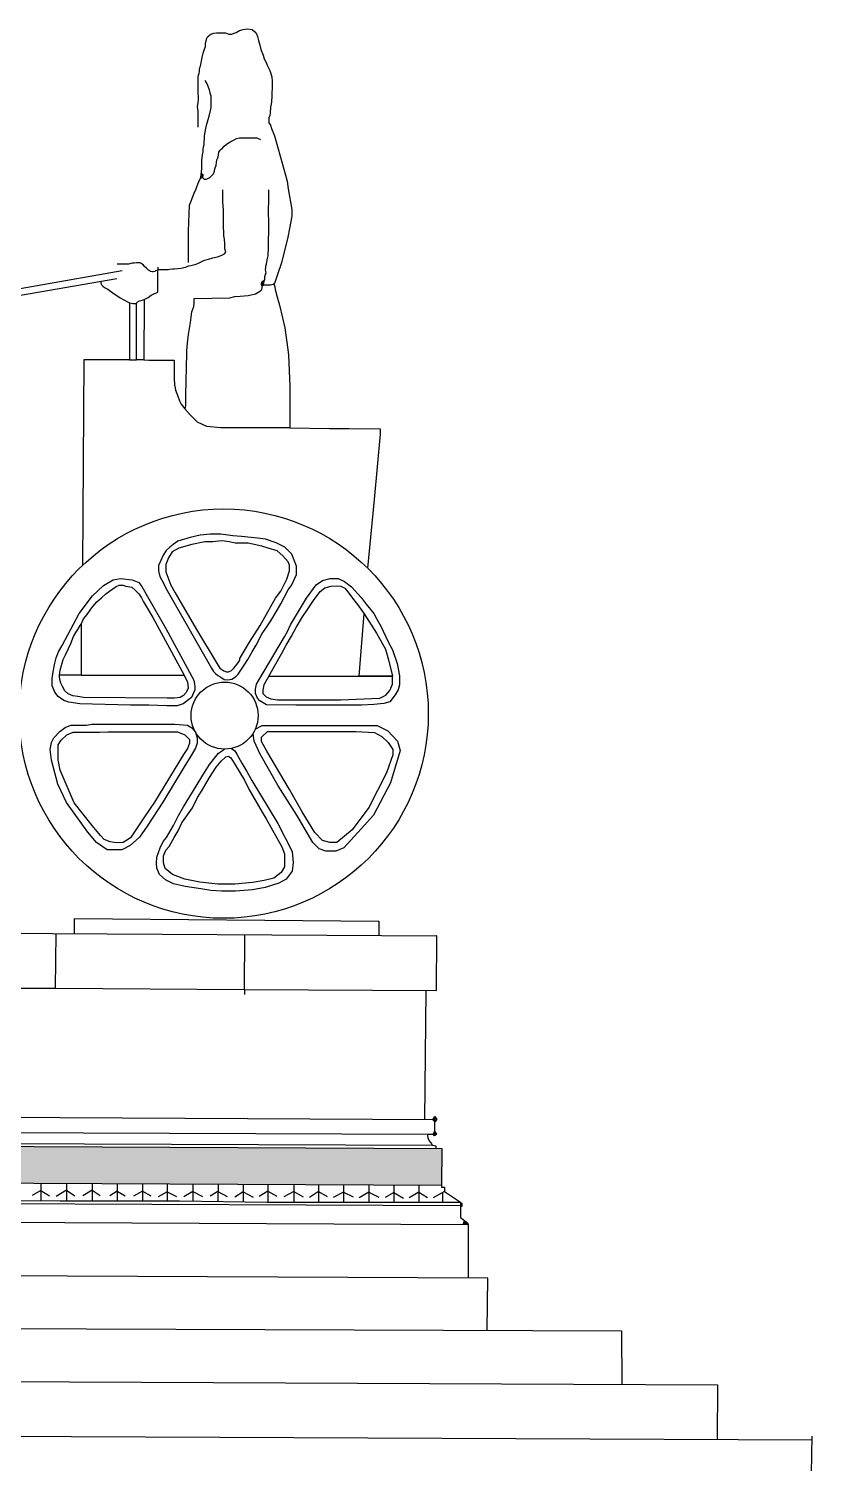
# Model space of a CAD drawing. Header units: millimetres. Extents: x 245 to 515, y 87 to 339.
# Drawn here: x 368.9 to 385.97, y 274.59 to 305.85 of the extents above; entities that cross this region are included whole.
import ezdxf

# ---------------------------------------------------------------- set-up
doc = ezdxf.new("R2010")
doc.units = ezdxf.units.MM
doc.layers.add('çizgi', color=10, linetype='Continuous')

msp = doc.modelspace()

# ---------------------------------------------------------------- hatches: boundary and pattern name
at = {"layer": 'çizgi'}
h = msp.add_hatch(color=256, dxfattribs=at)
h.dxf.hatch_style = 1
h.paths.add_polyline_path([(372.692, 302.67), (372.684, 302.682), (372.658, 302.689), (372.655, 302.656), (372.643, 302.586), (372.654, 302.59), (372.668, 302.604), (372.682, 302.612), (372.686, 302.63), (372.692, 302.636), (372.692, 302.652)])
h = msp.add_hatch(color=256, dxfattribs=at)
h.dxf.hatch_style = 1
h.paths.add_polyline_path([(374.027, 300.329), (374.03, 300.353), (374.042, 300.383), (373.992, 300.342), (373.971, 300.302), (373.971, 300.259), (373.987, 300.246), (374.016, 300.259), (374.016, 300.277), (374.024, 300.304)])
h = msp.add_hatch(color=256, dxfattribs=at)
h.dxf.hatch_style = 1
h.paths.add_polyline_path([(377.747, 282.146), (377.746, 282.078), (377.746, 282.03), (377.792, 282.082)])
h.paths.add_polyline_path([(377.747, 282.146), (377.706, 282.078), (377.746, 282.078)])
h.paths.add_polyline_path([(377.746, 282.078), (377.706, 282.078), (377.746, 282.03)])
h.paths.add_polyline_path([(377.746, 281.829), (377.708, 281.76), (377.746, 281.76)])
h.paths.add_polyline_path([(377.791, 281.76), (377.746, 281.76), (377.708, 281.76), (377.743, 281.729)])
h.paths.add_polyline_path([(377.746, 281.829), (377.746, 281.76), (377.791, 281.76)])
h = msp.add_hatch(dxfattribs=at)
h.set_pattern_fill('AR-SAND', color=256, scale=0.026662)
h.set_pattern_definition([(37.5, (-933.183635, -367.74601), (-0.0016795315, 0.0513730542), [0, -0.0405263022, 0, -0.0453254696, 0, -0.0433258165]), (7.5, (-933.183635, -367.74601), (0.047185859, 0.075244174), [0, -0.0218628736, 0, -0.0365269961, 0, -0.0139975715]), (327.5, (-933.21643, -367.74601), (0.0830293778, 0.0001508819), [0, -0.0133310205, 0, -0.0479916737, 0, -0.0626557962]), (317.5, (-933.21643, -367.74601), (0.0801494705, 0.023400622), [0, -0.0066655102, 0, -0.0314612083, 0, -0.0359937552])])
h.paths.add_polyline_path([(377.892, 280.645), (377.897, 281.451), (352.713, 281.574), (352.713, 280.768)])
h = msp.add_hatch(color=256, dxfattribs=at)
h.dxf.hatch_style = 1
h.paths.add_polyline_path([(378.346, 280.255), (378.306, 280.255), (378.306, 280.196), (378.346, 280.196)])
h = msp.add_hatch(color=256, dxfattribs=at)
h.dxf.hatch_style = 1
h.paths.add_polyline_path([(378.462, 279.831), (378.394, 279.883), (378.363, 279.794), (378.472, 279.794)])

# ---------------------------------------------------------------- linework, layer by layer
for p, q in [((372.793, 305.668), (372.819, 305.694)), ((372.819, 305.694), (372.843, 305.71)), ((372.843, 305.71), (372.864, 305.726)), ((372.864, 305.726), (372.928, 305.748)), ((372.928, 305.748), (372.99, 305.753)), ((372.99, 305.753), (373.07, 305.753)), ((373.07, 305.753), (373.184, 305.753)), ((373.184, 305.753), (373.257, 305.729)), ((373.257, 305.729), (373.325, 305.729)), ((373.325, 305.729), (373.371, 305.747)), ((373.371, 305.747), (373.415, 305.764)), ((373.415, 305.764), (373.493, 305.806)), ((373.493, 305.806), (373.569, 305.827)), ((373.569, 305.827), (373.658, 305.847)), ((373.658, 305.847), (373.767, 305.829)), ((373.767, 305.829), (373.824, 305.78)), ((373.824, 305.78), (373.858, 305.732)), ((373.858, 305.732), (373.881, 305.679)), ((373.881, 305.679), (373.902, 305.593)), ((372.697, 305.313), (372.728, 305.398)), ((372.728, 305.398), (372.751, 305.462)), ((372.751, 305.52), (372.765, 305.587)), ((372.751, 305.462), (372.751, 305.52)), ((372.765, 305.587), (372.778, 305.643)), ((372.778, 305.643), (372.793, 305.668)), ((373.902, 305.593), (373.932, 305.488)), ((373.932, 305.488), (373.959, 305.392)), ((373.959, 305.392), (374.004, 305.267)), ((372.638, 305.031), (372.678, 305.222)), ((372.678, 305.222), (372.697, 305.313)), ((374.004, 305.267), (374.031, 305.193)), ((374.031, 305.193), (374.069, 305.108)), ((374.069, 305.108), (374.099, 305.039)), ((372.589, 304.767), (372.593, 304.814)), ((372.592, 304.71), (372.589, 304.767)), ((372.593, 304.814), (372.598, 304.837)), ((372.598, 304.837), (372.613, 304.88)), ((372.613, 304.88), (372.616, 304.91)), ((372.616, 304.952), (372.629, 304.998)), ((372.616, 304.91), (372.616, 304.952)), ((372.629, 304.998), (372.638, 305.031)), ((374.099, 305.039), (374.15, 304.933)), ((374.15, 304.933), (374.193, 304.801)), ((374.193, 304.801), (374.206, 304.694)), ((372.587, 304.481), (372.592, 304.592)), ((372.597, 304.319), (372.587, 304.481)), ((372.592, 304.592), (372.592, 304.71)), ((372.767, 304.679), (372.744, 304.717)), ((372.797, 304.628), (372.767, 304.679)), ((372.811, 304.588), (372.797, 304.628)), ((372.836, 304.517), (372.811, 304.588)), ((372.854, 304.439), (372.836, 304.517)), ((372.871, 304.379), (372.854, 304.439)), ((374.206, 304.614), (374.194, 304.387)), ((374.206, 304.694), (374.206, 304.614)), ((372.578, 304.153), (372.587, 304.235)), ((372.593, 304.052), (372.578, 304.153)), ((372.587, 304.235), (372.597, 304.319)), ((372.86, 304.065), (372.871, 304.129)), ((372.871, 304.248), (372.871, 304.379)), ((372.871, 304.196), (372.871, 304.248)), ((372.871, 304.129), (372.871, 304.196)), ((374.169, 304.14), (374.156, 304.011)), ((374.187, 304.249), (374.169, 304.14)), ((374.194, 304.387), (374.187, 304.249)), ((372.593, 303.7), (372.593, 304.052)), ((372.771, 303.743), (372.809, 303.865)), ((372.809, 303.865), (372.832, 303.94)), ((372.832, 303.94), (372.86, 304.065)), ((374.15, 303.953), (374.128, 303.908)), ((374.128, 303.908), (374.128, 303.845)), ((374.128, 303.845), (374.128, 303.799)), ((374.128, 303.799), (374.163, 303.745)), ((374.156, 304.011), (374.15, 303.953)), ((372.726, 303.515), (372.746, 303.59)), ((372.726, 303.467), (372.726, 303.515)), ((372.746, 303.59), (372.757, 303.676)), ((372.757, 303.676), (372.771, 303.743)), ((374.163, 303.745), (374.191, 303.675)), ((374.191, 303.675), (374.256, 303.516)), ((374.256, 303.516), (374.385, 303.05)), ((372.697, 303.162), (372.7, 303.223)), ((372.7, 303.223), (372.709, 303.275)), ((372.709, 303.275), (372.72, 303.326)), ((372.72, 303.362), (372.726, 303.467)), ((372.72, 303.326), (372.72, 303.362)), ((373.043, 303.16), (373.067, 303.202)), ((373.067, 303.202), (373.092, 303.22)), ((373.092, 303.22), (373.12, 303.247)), ((373.12, 303.247), (373.158, 303.288)), ((373.158, 303.288), (373.2, 303.322)), ((373.2, 303.322), (373.23, 303.345)), ((373.23, 303.345), (373.3, 303.392)), ((373.3, 303.392), (373.371, 303.427)), ((373.371, 303.427), (373.426, 303.455)), ((373.426, 303.455), (373.491, 303.469)), ((373.491, 303.469), (373.546, 303.469)), ((373.546, 303.469), (373.608, 303.469)), ((373.608, 303.469), (373.667, 303.469)), ((373.667, 303.469), (373.773, 303.469)), ((373.773, 303.469), (373.87, 303.469)), ((373.87, 303.469), (373.898, 303.453)), ((373.898, 303.453), (373.934, 303.438)), ((373.934, 303.438), (373.949, 303.426)), ((372.668, 302.976), (372.684, 303.102)), ((372.668, 302.831), (372.668, 302.976)), ((372.684, 303.102), (372.697, 303.162)), ((372.956, 302.796), (372.98, 302.871)), ((372.98, 302.871), (373, 302.989)), ((373, 302.989), (373.024, 303.049)), ((373.024, 303.049), (373.034, 303.098)), ((373.034, 303.098), (373.043, 303.16)), ((374.385, 303.05), (374.53, 302.527)), ((372.594, 302.504), (372.643, 302.586)), ((372.643, 302.586), (372.655, 302.656)), ((372.654, 302.59), (372.643, 302.586)), ((372.668, 302.604), (372.654, 302.59)), ((372.655, 302.656), (372.663, 302.735)), ((372.658, 302.689), (372.684, 302.682)), ((372.663, 302.735), (372.668, 302.786)), ((372.668, 302.786), (372.668, 302.831)), ((372.682, 302.612), (372.668, 302.604)), ((372.68, 302.611), (372.698, 302.589)), ((372.686, 302.63), (372.682, 302.612)), ((372.684, 302.682), (372.692, 302.67)), ((372.692, 302.636), (372.686, 302.63)), ((372.692, 302.67), (372.692, 302.652)), ((372.692, 302.652), (372.692, 302.636)), ((372.698, 302.589), (372.724, 302.565)), ((372.724, 302.565), (372.767, 302.572)), ((372.767, 302.572), (372.8, 302.581)), ((372.8, 302.581), (372.847, 302.608)), ((372.847, 302.608), (372.889, 302.647)), ((372.889, 302.647), (372.922, 302.686)), ((372.922, 302.686), (372.947, 302.74)), ((372.947, 302.74), (372.956, 302.796)), ((372.432, 302.072), (372.505, 302.261)), ((372.505, 302.261), (372.55, 302.359)), ((372.55, 302.359), (372.594, 302.504)), ((373.127, 302.199), (373.127, 302.333)), ((374.133, 302.171), (374.133, 302.334)), ((374.53, 302.527), (374.553, 302.358)), ((374.553, 302.358), (374.632, 301.91)), ((372.382, 301.437), (372.4, 302.002)), ((372.4, 302.002), (372.432, 302.072)), ((373.127, 302.077), (373.127, 302.199)), ((373.14, 301.89), (373.127, 302.077)), ((374.125, 301.955), (374.133, 302.039)), ((374.125, 301.84), (374.125, 301.955)), ((374.133, 302.091), (374.133, 302.171)), ((374.133, 302.039), (374.133, 302.091)), ((373.14, 301.803), (373.14, 301.89)), ((373.14, 301.731), (373.14, 301.803)), ((373.14, 301.664), (373.14, 301.731)), ((373.14, 301.542), (373.14, 301.664)), ((374.132, 301.637), (374.125, 301.84)), ((374.132, 301.447), (374.132, 301.637)), ((374.632, 301.761), (374.581, 301.494)), ((374.632, 301.91), (374.632, 301.761)), ((372.382, 301.003), (372.382, 301.437)), ((373.151, 301.395), (373.14, 301.542)), ((373.151, 301.332), (373.151, 301.395)), ((373.161, 301.26), (373.151, 301.332)), ((374.126, 301.268), (374.132, 301.393)), ((374.132, 301.393), (374.132, 301.447)), ((374.545, 301.307), (374.409, 300.743)), ((374.581, 301.494), (374.545, 301.307)), ((372.382, 300.751), (372.382, 301.003)), ((373.173, 301.17), (373.161, 301.26)), ((373.173, 301.113), (373.173, 301.17)), ((373.173, 301.054), (373.173, 301.113)), ((373.19, 300.979), (373.173, 301.054)), ((374.118, 300.964), (374.12, 301.018)), ((374.12, 301.174), (374.123, 301.213)), ((374.12, 301.075), (374.12, 301.174)), ((374.12, 301.018), (374.12, 301.075)), ((374.123, 301.213), (374.126, 301.268)), ((370.903, 300.72), (370.828, 300.72)), ((370.964, 300.72), (370.903, 300.72)), ((371.02, 300.72), (370.964, 300.72)), ((371.07, 300.72), (371.02, 300.72)), ((371.149, 300.737), (371.07, 300.72)), ((371.196, 300.742), (371.149, 300.737)), ((371.246, 300.748), (371.196, 300.742)), ((371.277, 300.746), (371.246, 300.748)), ((371.317, 300.744), (371.277, 300.746)), ((371.343, 300.736), (371.317, 300.744)), ((371.368, 300.717), (371.343, 300.736)), ((371.399, 300.695), (371.368, 300.717)), ((371.423, 300.664), (371.399, 300.695)), ((372.338, 300.66), (372.38, 300.679)), ((372.38, 300.679), (372.432, 300.686)), ((372.432, 300.686), (372.544, 300.718)), ((372.544, 300.718), (372.61, 300.746)), ((372.61, 300.746), (372.731, 300.803)), ((372.731, 300.803), (372.816, 300.827)), ((372.816, 300.827), (372.91, 300.854)), ((372.91, 300.854), (373.012, 300.875)), ((373.012, 300.875), (373.092, 300.902)), ((373.092, 300.902), (373.161, 300.942)), ((373.161, 300.942), (373.19, 300.979)), ((374.067, 300.67), (374.083, 300.75)), ((374.083, 300.75), (374.094, 300.813)), ((374.094, 300.813), (374.114, 300.897)), ((374.114, 300.897), (374.118, 300.964)), ((374.409, 300.743), (374.314, 300.469)), ((357.117, 298.013), (370.821, 300.407)), ((357.198, 298.181), (370.936, 300.576)), ((371.462, 300.629), (371.423, 300.664)), ((371.486, 300.606), (371.462, 300.629)), ((371.505, 300.588), (371.486, 300.606)), ((371.523, 300.578), (371.505, 300.588)), ((371.543, 300.567), (371.523, 300.578)), ((371.554, 300.555), (371.543, 300.567)), ((371.585, 300.549), (371.554, 300.555)), ((371.609, 300.549), (371.585, 300.549)), ((371.643, 300.558), (371.609, 300.549)), ((371.663, 300.572), (371.643, 300.558)), ((371.712, 300.582), (371.663, 300.572)), ((371.712, 300.582), (371.719, 300.612)), ((371.712, 300.108), (371.712, 300.582)), ((371.715, 300.597), (371.774, 300.602)), ((371.719, 300.612), (371.719, 300.651)), ((371.774, 300.602), (371.818, 300.602)), ((371.818, 300.602), (371.872, 300.602)), ((371.872, 300.602), (371.939, 300.602)), ((371.939, 300.602), (371.975, 300.605)), ((371.975, 300.605), (372.031, 300.612)), ((372.031, 300.612), (372.075, 300.617)), ((372.075, 300.617), (372.146, 300.621)), ((372.146, 300.621), (372.221, 300.63)), ((372.221, 300.63), (372.279, 300.647)), ((372.279, 300.647), (372.338, 300.66)), ((374.03, 300.353), (374.042, 300.383)), ((374.042, 300.45), (374.058, 300.498)), ((374.042, 300.414), (374.042, 300.45)), ((374.042, 300.383), (374.042, 300.414)), ((374.058, 300.498), (374.071, 300.522)), ((374.059, 300.594), (374.064, 300.643)), ((374.067, 300.562), (374.059, 300.594)), ((374.064, 300.643), (374.067, 300.67)), ((374.071, 300.522), (374.067, 300.562)), ((374.274, 300.36), (374.251, 300.297)), ((374.314, 300.469), (374.274, 300.36)), ((370.468, 300.345), (370.468, 300.303)), ((370.468, 300.303), (370.492, 300.259)), ((370.492, 300.259), (370.522, 300.231)), ((370.522, 300.231), (370.564, 300.203)), ((370.564, 300.203), (370.618, 300.171)), ((370.618, 300.171), (370.683, 300.131)), ((370.683, 300.131), (370.728, 300.094)), ((370.728, 300.094), (370.892, 299.985)), ((371.564, 300.04), (371.625, 300.07)), ((371.625, 300.07), (371.712, 300.108)), ((374.016, 300.277), (374.024, 300.304)), ((374.016, 300.259), (374.016, 300.277)), ((374.045, 300.259), (374.016, 300.259)), ((374.024, 300.304), (374.027, 300.329)), ((374.027, 300.329), (374.03, 300.353)), ((374.076, 300.259), (374.045, 300.259)), ((374.112, 300.259), (374.076, 300.259)), ((374.147, 300.259), (374.112, 300.259)), ((374.168, 300.259), (374.147, 300.259)), ((374.194, 300.264), (374.168, 300.259)), ((374.223, 300.274), (374.194, 300.264)), ((374.251, 300.297), (374.223, 300.274)), ((374.242, 300.29), (374.261, 300.225)), ((374.261, 300.225), (374.267, 300.167)), ((374.267, 300.167), (374.279, 300.117)), ((374.279, 300.117), (374.29, 300.081)), ((374.29, 300.081), (374.362, 299.827)), ((370.892, 299.985), (371.067, 299.886)), ((371.067, 299.886), (371.097, 299.873)), ((371.097, 299.873), (371.17, 299.861)), ((371.097, 299.873), (371.097, 298.636)), ((371.17, 299.861), (371.243, 299.861)), ((371.243, 299.861), (371.262, 299.89)), ((371.262, 299.89), (371.308, 299.916)), ((371.308, 299.916), (371.372, 299.93)), ((371.372, 299.93), (371.413, 299.944)), ((371.413, 299.944), (371.455, 299.967)), ((371.455, 299.967), (371.501, 299.992)), ((371.501, 299.992), (371.564, 300.04)), ((374.362, 299.827), (374.428, 299.551)), ((374.428, 299.551), (374.482, 299.333)), ((374.482, 299.333), (374.546, 298.855)), ((374.546, 298.855), (374.562, 298.732)), ((370.097, 298.636), (370.067, 294.151)), ((371.097, 298.636), (370.097, 298.636)), ((374.562, 298.732), (374.587, 298.056)), ((374.587, 298.056), (374.587, 297.148)), ((372.357, 297.498), (372.303, 297.565)), ((372.433, 297.417), (372.357, 297.498)), ((372.576, 297.276), (372.433, 297.417)), ((372.776, 297.181), (372.576, 297.276)), ((373.076, 297.148), (372.776, 297.181)), ((374.587, 297.148), (373.076, 297.148)), ((374.587, 297.148), (375.45, 297.134)), ((375.45, 297.134), (375.874, 297.134)), ((375.874, 297.134), (376.558, 297.131)), ((376.558, 297.012), (376.427, 295.588)), ((376.558, 297.131), (376.558, 297.012)), ((376.427, 295.588), (376.283, 294.094)), ((372.418, 294.763), (372.149, 294.682)), ((372.63, 294.816), (372.418, 294.763)), ((372.85, 294.837), (372.63, 294.816)), ((373.087, 294.837), (372.85, 294.837)), ((373.343, 294.801), (373.087, 294.837)), ((373.533, 294.781), (373.343, 294.801)), ((373.881, 294.746), (373.533, 294.781)), ((374.055, 294.725), (373.881, 294.746)), ((371.892, 294.478), (371.828, 294.38)), ((371.973, 294.553), (371.892, 294.478)), ((372.024, 294.45), (371.943, 294.322)), ((372.045, 294.612), (371.973, 294.553)), ((372.17, 294.532), (372.024, 294.45)), ((372.149, 294.682), (372.045, 294.612)), ((372.452, 294.609), (372.17, 294.532)), ((372.734, 294.666), (372.452, 294.609)), ((372.906, 294.666), (372.734, 294.666)), ((373.108, 294.689), (372.906, 294.666)), ((373.273, 294.667), (373.108, 294.689)), ((373.399, 294.635), (373.273, 294.667)), ((373.681, 294.635), (373.399, 294.635)), ((373.975, 294.575), (373.681, 294.635)), ((374.116, 294.53), (373.975, 294.575)), ((374.29, 294.646), (374.055, 294.725)), ((374.309, 294.469), (374.116, 294.53)), ((374.476, 294.553), (374.29, 294.646)), ((374.432, 294.361), (374.309, 294.469)), ((374.63, 294.399), (374.476, 294.553)), ((371.775, 294.259), (371.728, 294.151)), ((371.728, 294.151), (371.728, 294.036)), ((371.828, 294.38), (371.775, 294.259)), ((371.889, 294.17), (371.883, 294.013)), ((371.943, 294.322), (371.889, 294.17)), ((374.554, 294.235), (374.432, 294.361)), ((374.582, 294.158), (374.554, 294.235)), ((374.582, 294.033), (374.582, 294.158)), ((374.73, 294.136), (374.63, 294.399)), ((374.73, 294.03), (374.73, 294.136)), ((370.529, 293.716), (370.741, 293.84)), ((370.741, 293.84), (370.901, 293.872)), ((370.901, 293.872), (371.15, 293.842)), ((371.15, 293.842), (371.294, 293.779)), ((371.728, 294.036), (371.755, 293.913)), ((371.755, 293.913), (371.831, 293.77)), ((371.883, 294.013), (371.991, 293.72)), ((374.388, 293.589), (374.525, 293.853)), ((374.525, 293.853), (374.582, 294.033)), ((374.629, 293.734), (374.73, 293.955)), ((374.73, 293.955), (374.73, 294.03)), ((375.161, 293.73), (375.3, 293.822)), ((375.3, 293.822), (375.467, 293.868)), ((375.467, 293.868), (375.639, 293.868)), ((375.639, 293.868), (375.779, 293.805)), ((375.779, 293.805), (375.932, 293.69)), ((369.994, 293.106), (370.285, 293.491)), ((370.285, 293.491), (370.529, 293.716)), ((370.482, 293.448), (370.576, 293.532)), ((370.576, 293.532), (370.658, 293.589)), ((370.658, 293.589), (370.805, 293.695)), ((370.805, 293.695), (370.866, 293.721)), ((370.866, 293.721), (370.952, 293.721)), ((370.952, 293.721), (371.011, 293.703)), ((371.011, 293.703), (371.148, 293.681)), ((371.148, 293.681), (371.217, 293.612)), ((371.217, 293.612), (371.294, 293.535)), ((371.294, 293.779), (371.361, 293.694)), ((371.294, 293.535), (371.356, 293.448)), ((371.361, 293.694), (371.488, 293.476)), ((371.831, 293.77), (371.888, 293.661)), ((371.888, 293.661), (372.883, 291.915)), ((371.991, 293.72), (372.087, 293.559)), ((372.087, 293.559), (372.171, 293.417)), ((374.278, 293.44), (374.388, 293.589)), ((374.39, 293.314), (374.553, 293.623)), ((374.553, 293.623), (374.629, 293.734)), ((374.953, 293.443), (375.161, 293.73)), ((375.1, 293.387), (375.246, 293.584)), ((375.246, 293.584), (375.354, 293.666)), ((375.354, 293.666), (375.49, 293.701)), ((375.49, 293.701), (375.598, 293.711)), ((375.598, 293.711), (375.701, 293.7)), ((375.701, 293.7), (375.783, 293.655)), ((375.783, 293.655), (375.849, 293.581)), ((375.849, 293.581), (375.91, 293.5)), ((375.91, 293.5), (376.004, 293.376)), ((375.932, 293.69), (376.144, 293.455)), ((370.174, 293.086), (370.253, 293.197)), ((370.253, 293.197), (370.291, 293.257)), ((370.291, 293.257), (370.382, 293.357)), ((370.382, 293.357), (370.482, 293.448)), ((371.356, 293.448), (371.396, 293.362)), ((371.396, 293.362), (371.601, 293.022)), ((371.488, 293.476), (371.885, 292.777)), ((372.171, 293.417), (372.557, 292.756)), ((373.941, 292.844), (374.278, 293.44)), ((374.176, 292.949), (374.308, 293.182)), ((374.308, 293.182), (374.39, 293.314)), ((374.758, 293.116), (374.953, 293.443)), ((374.864, 293.035), (374.971, 293.194)), ((374.971, 293.194), (375.1, 293.387)), ((376.004, 293.376), (376.06, 293.302)), ((376.06, 293.302), (376.211, 293.101)), ((376.144, 293.455), (376.25, 293.306)), ((376.25, 293.306), (376.417, 293.104)), ((369.626, 292.412), (369.994, 293.106)), ((370.019, 292.843), (370.037, 292.876)), ((370.037, 292.876), (370.094, 292.989)), ((370.037, 292.876), (370.037, 291.765)), ((370.094, 292.989), (370.174, 293.086)), ((371.601, 293.022), (372.288, 291.765)), ((374.083, 292.817), (374.176, 292.949)), ((374.535, 292.715), (374.601, 292.86)), ((374.601, 292.86), (374.758, 293.116)), ((374.726, 292.804), (374.864, 293.035)), ((376.096, 291.74), (376.211, 293.101)), ((376.211, 293.101), (376.477, 292.679)), ((376.417, 293.104), (376.487, 292.98)), ((376.487, 292.98), (376.573, 292.832)), ((369.818, 292.452), (369.87, 292.605)), ((369.87, 292.605), (369.922, 292.695)), ((369.922, 292.695), (369.967, 292.756)), ((369.967, 292.756), (370.019, 292.843)), ((371.885, 292.777), (372.498, 291.652)), ((372.557, 292.756), (373.004, 292.006)), ((373.706, 292.484), (373.941, 292.844)), ((373.852, 292.414), (373.982, 292.672)), ((373.91, 291.654), (374.471, 292.596)), ((373.982, 292.672), (374.083, 292.817)), ((374.471, 292.596), (374.535, 292.715)), ((374.511, 292.414), (374.623, 292.612)), ((374.623, 292.612), (374.726, 292.804)), ((376.477, 292.679), (376.671, 292.327)), ((376.573, 292.832), (376.732, 292.488)), ((369.493, 292.143), (369.548, 292.273)), ((369.548, 292.273), (369.626, 292.412)), ((369.697, 292.204), (369.767, 292.341)), ((369.767, 292.341), (369.818, 292.452)), ((373.501, 292.123), (373.706, 292.484)), ((373.67, 292.101), (373.764, 292.271)), ((373.764, 292.271), (373.852, 292.414)), ((374.403, 292.225), (374.511, 292.414)), ((376.671, 292.327), (376.74, 292.096)), ((376.732, 292.488), (376.823, 292.315)), ((376.823, 292.315), (376.93, 292.017)), ((369.429, 291.833), (369.469, 292.024)), ((369.469, 292.024), (369.493, 292.143)), ((369.585, 291.87), (369.647, 292.103)), ((369.647, 292.103), (369.697, 292.204)), ((373.004, 292.006), (373.062, 291.913)), ((373.368, 291.915), (373.431, 291.995)), ((373.431, 291.995), (373.497, 292.093)), ((373.497, 292.093), (373.501, 292.123)), ((373.519, 291.868), (373.59, 291.977)), ((373.59, 291.977), (373.67, 292.101)), ((374.128, 291.74), (374.403, 292.225)), ((376.74, 292.096), (376.824, 291.74)), ((376.93, 292.017), (376.976, 291.748)), ((369.408, 291.69), (369.429, 291.833)), ((369.408, 291.528), (369.408, 291.69)), ((369.566, 291.765), (369.585, 291.87)), ((369.566, 291.732), (369.566, 291.765)), ((369.566, 291.765), (369.57, 291.765)), ((369.573, 291.669), (369.566, 291.732)), ((370.037, 291.765), (369.57, 291.765)), ((369.6, 291.588), (369.573, 291.669)), ((370.037, 291.765), (372.288, 291.765)), ((372.288, 291.765), (372.361, 291.608)), ((372.361, 291.608), (372.372, 291.48)), ((372.498, 291.652), (372.518, 291.524)), ((372.883, 291.915), (372.924, 291.846)), ((372.924, 291.846), (372.966, 291.801)), ((372.966, 291.801), (373.022, 291.755)), ((373.022, 291.755), (373.087, 291.72)), ((373.062, 291.913), (373.146, 291.856)), ((373.087, 291.72), (373.16, 291.669)), ((373.146, 291.856), (373.206, 291.835)), ((373.16, 291.669), (373.236, 291.658)), ((373.206, 291.835), (373.252, 291.835)), ((373.236, 291.658), (373.323, 291.679)), ((373.252, 291.835), (373.32, 291.866)), ((373.32, 291.866), (373.368, 291.915)), ((373.323, 291.679), (373.401, 291.723)), ((373.401, 291.723), (373.459, 291.786)), ((373.459, 291.786), (373.519, 291.868)), ((373.859, 291.564), (373.91, 291.654)), ((374.128, 291.74), (374.02, 291.551)), ((374.128, 291.74), (376.824, 291.74)), ((376.824, 291.74), (376.096, 291.74)), ((376.825, 291.662), (376.825, 291.74)), ((376.825, 291.565), (376.825, 291.662)), ((376.976, 291.748), (376.976, 291.551)), ((369.468, 291.389), (369.408, 291.528)), ((369.54, 291.3), (369.468, 291.389)), ((369.659, 291.211), (369.54, 291.3)), ((369.632, 291.517), (369.6, 291.588)), ((369.687, 291.423), (369.632, 291.517)), ((369.757, 291.357), (369.687, 291.423)), ((369.861, 291.311), (369.757, 291.357)), ((369.968, 291.295), (369.861, 291.311)), ((372.268, 291.317), (372.2, 291.277)), ((372.33, 291.384), (372.268, 291.317)), ((372.372, 291.48), (372.33, 291.384)), ((372.518, 291.446), (372.443, 291.278)), ((372.518, 291.524), (372.518, 291.446)), ((373.838, 291.46), (373.859, 291.564)), ((373.838, 291.361), (373.838, 291.46)), ((373.88, 291.262), (373.838, 291.361)), ((374.02, 291.551), (374.002, 291.436)), ((374.002, 291.436), (374.002, 291.363)), ((374.002, 291.363), (374.069, 291.294)), ((376.548, 291.263), (376.683, 291.327)), ((376.683, 291.327), (376.766, 291.43)), ((376.766, 291.43), (376.825, 291.565)), ((376.886, 291.334), (376.767, 291.181)), ((376.948, 291.441), (376.886, 291.334)), ((376.976, 291.551), (376.948, 291.441)), ((369.773, 291.176), (369.659, 291.211)), ((370.008, 291.138), (369.773, 291.176)), ((370.089, 291.277), (369.968, 291.295)), ((371.115, 291.112), (370.008, 291.138)), ((371.912, 291.263), (370.089, 291.277)), ((371.512, 291.112), (371.115, 291.112)), ((371.907, 291.096), (371.512, 291.112)), ((372.134, 291.096), (371.907, 291.096)), ((372.074, 291.263), (371.912, 291.263)), ((372.2, 291.277), (372.074, 291.263)), ((372.264, 291.138), (372.134, 291.096)), ((372.443, 291.278), (372.264, 291.138)), ((373.932, 291.206), (373.88, 291.262)), ((374.006, 291.157), (373.932, 291.206)), ((374.078, 291.118), (374.006, 291.157)), ((374.069, 291.294), (374.173, 291.247)), ((374.716, 291.112), (374.078, 291.118)), ((374.173, 291.247), (374.319, 291.224)), ((374.319, 291.224), (374.493, 291.224)), ((374.493, 291.224), (374.764, 291.224)), ((375.775, 291.112), (374.716, 291.112)), ((374.764, 291.224), (375.257, 291.224)), ((375.257, 291.224), (375.69, 291.224)), ((375.69, 291.224), (376.548, 291.263)), ((376.149, 291.112), (375.775, 291.112)), ((376.42, 291.122), (376.149, 291.112)), ((376.633, 291.147), (376.42, 291.122)), ((376.767, 291.181), (376.633, 291.147)), ((369.688, 290.625), (369.813, 290.674)), ((369.813, 290.674), (369.982, 290.674)), ((369.982, 290.674), (370.153, 290.674)), ((370.153, 290.674), (370.274, 290.698)), ((370.274, 290.698), (370.433, 290.698)), ((370.433, 290.698), (370.662, 290.698)), ((370.662, 290.698), (370.803, 290.698)), ((370.803, 290.698), (372.079, 290.698)), ((372.079, 290.698), (372.358, 290.675)), ((372.358, 290.675), (372.455, 290.618)), ((369.393, 290.295), (369.448, 290.395)), ((369.448, 290.395), (369.574, 290.538)), ((369.574, 290.538), (369.688, 290.625)), ((369.603, 290.348), (369.731, 290.462)), ((369.731, 290.462), (369.868, 290.522)), ((369.868, 290.522), (370.04, 290.522)), ((370.04, 290.522), (370.439, 290.522)), ((370.439, 290.522), (370.618, 290.53)), ((370.618, 290.53), (371.192, 290.53)), ((371.192, 290.53), (372.136, 290.53)), ((372.136, 290.53), (372.302, 290.462)), ((372.302, 290.462), (372.398, 290.364)), ((372.398, 290.364), (372.398, 290.28)), ((372.455, 290.618), (372.533, 290.519)), ((372.533, 290.519), (372.571, 290.398)), ((372.571, 290.398), (372.571, 290.28)), ((373.811, 290.325), (373.785, 290.493)), ((373.835, 290.587), (373.985, 290.669)), ((373.971, 290.413), (374.101, 290.535)), ((373.971, 290.314), (373.971, 290.413)), ((373.985, 290.669), (374.225, 290.669)), ((374.101, 290.535), (374.341, 290.535)), ((374.225, 290.669), (374.597, 290.669)), ((374.341, 290.535), (375.142, 290.535)), ((374.597, 290.669), (375.487, 290.669)), ((375.142, 290.535), (376.036, 290.535)), ((375.487, 290.669), (376.488, 290.669)), ((376.036, 290.535), (376.436, 290.513)), ((376.436, 290.513), (376.596, 290.423)), ((376.488, 290.669), (376.721, 290.549)), ((376.596, 290.423), (376.728, 290.293)), ((376.721, 290.549), (376.933, 290.323)), ((369.368, 290.145), (369.393, 290.295)), ((369.392, 289.914), (369.368, 290.145)), ((369.54, 290.247), (369.603, 290.348)), ((369.54, 290.117), (369.54, 290.247)), ((369.54, 289.919), (369.54, 290.117)), ((372.357, 290.166), (372.272, 290.035)), ((372.398, 290.28), (372.357, 290.166)), ((372.532, 290.174), (372.414, 289.977)), ((372.571, 290.28), (372.532, 290.174)), ((372.835, 289.814), (373.036, 290.066)), ((373.036, 290.066), (373.167, 290.151)), ((373.314, 290.166), (373.388, 290.112)), ((373.388, 290.112), (373.434, 290.042)), ((373.944, 290.042), (373.811, 290.325)), ((374.086, 290.106), (373.971, 290.314)), ((374.583, 289.269), (374.086, 290.106)), ((376.728, 290.293), (376.835, 290.144)), ((376.993, 290.118), (376.785, 289.418)), ((376.835, 290.144), (376.835, 290.029)), ((376.933, 290.323), (376.993, 290.118)), ((369.529, 289.389), (369.392, 289.914)), ((369.583, 289.69), (369.54, 289.919)), ((372.272, 290.035), (371.635, 288.998)), ((372.285, 289.763), (371.822, 288.999)), ((372.414, 289.977), (372.285, 289.763)), ((372.694, 289.583), (372.835, 289.814)), ((372.836, 289.531), (372.98, 289.755)), ((372.98, 289.755), (373.091, 289.888)), ((373.091, 289.888), (373.196, 289.981)), ((373.196, 289.981), (373.254, 289.996)), ((373.254, 289.996), (373.303, 289.964)), ((373.303, 289.964), (373.378, 289.847)), ((373.378, 289.847), (373.539, 289.572)), ((373.434, 290.042), (373.544, 289.849)), ((373.544, 289.849), (373.65, 289.664)), ((374.335, 289.352), (373.944, 290.042)), ((376.835, 290.029), (376.696, 289.637)), ((369.886, 288.978), (369.583, 289.69)), ((372.549, 289.346), (372.694, 289.583)), ((372.674, 289.26), (372.836, 289.531)), ((373.539, 289.572), (373.594, 289.493)), ((373.594, 289.493), (373.697, 289.277)), ((373.65, 289.664), (373.763, 289.467)), ((373.763, 289.467), (374.325, 288.528)), ((376.696, 289.637), (376.308, 288.877)), ((369.722, 288.991), (369.529, 289.389)), ((372.272, 288.894), (372.549, 289.346)), ((372.576, 289.1), (372.674, 289.26)), ((373.697, 289.277), (373.983, 288.779)), ((374.739, 288.709), (374.335, 289.352)), ((374.859, 288.786), (374.583, 289.269)), ((376.785, 289.418), (376.409, 288.709)), ((370.188, 288.343), (369.722, 288.991)), ((370.282, 288.488), (369.886, 288.978)), ((371.635, 288.998), (371.419, 288.676)), ((371.822, 288.999), (371.477, 288.472)), ((372.161, 288.703), (372.272, 288.894)), ((372.235, 288.547), (372.463, 288.875)), ((372.463, 288.875), (372.576, 289.1)), ((376.308, 288.877), (375.948, 288.396)), ((370.46, 288.27), (370.282, 288.488)), ((371.419, 288.676), (371.113, 288.218)), ((371.999, 288.399), (372.051, 288.489)), ((372.051, 288.489), (372.161, 288.703)), ((372.153, 288.373), (372.235, 288.547)), ((373.983, 288.779), (374.07, 288.633)), ((374.07, 288.633), (374.415, 288.021)), ((374.325, 288.528), (374.641, 287.918)), ((375.09, 288.12), (374.739, 288.709)), ((375.134, 288.333), (374.859, 288.786)), ((376.409, 288.709), (376.139, 288.415)), ((370.373, 288.115), (370.188, 288.343)), ((370.545, 288.18), (370.46, 288.27)), ((370.671, 288.129), (370.545, 288.18)), ((371.113, 288.218), (370.954, 288.119)), ((371.31, 288.232), (371.106, 288.05)), ((371.477, 288.472), (371.31, 288.232)), ((371.828, 288.138), (371.898, 288.226)), ((371.898, 288.226), (371.999, 288.399)), ((371.959, 288.032), (372.066, 288.224)), ((372.066, 288.224), (372.153, 288.373)), ((375.301, 288.162), (375.134, 288.333)), ((375.948, 288.396), (375.615, 288.116)), ((376.139, 288.415), (375.763, 288.004)), ((370.61, 287.96), (370.373, 288.115)), ((370.781, 287.96), (370.61, 287.96)), ((370.803, 288.11), (370.671, 288.129)), ((370.923, 287.96), (370.781, 287.96)), ((370.954, 288.119), (370.803, 288.11)), ((371.106, 288.05), (370.923, 287.96)), ((371.691, 287.795), (371.726, 287.896)), ((371.726, 287.896), (371.763, 288.002)), ((371.763, 288.002), (371.828, 288.138)), ((371.834, 287.83), (371.888, 287.952)), ((371.888, 287.952), (371.959, 288.032)), ((374.415, 288.021), (374.473, 287.869)), ((374.473, 287.869), (374.473, 287.587)), ((374.641, 287.918), (374.663, 287.684)), ((375.224, 287.982), (375.09, 288.12)), ((375.373, 287.925), (375.224, 287.982)), ((375.46, 288.116), (375.301, 288.162)), ((375.59, 287.925), (375.373, 287.925)), ((375.615, 288.116), (375.46, 288.116)), ((375.763, 288.004), (375.59, 287.925)), ((371.683, 287.666), (371.691, 287.795)), ((371.689, 287.555), (371.683, 287.666)), ((371.75, 287.421), (371.689, 287.555)), ((371.834, 287.671), (371.834, 287.83)), ((371.871, 287.551), (371.834, 287.671)), ((372.032, 287.422), (371.871, 287.551)), ((374.473, 287.587), (374.398, 287.461)), ((374.663, 287.684), (374.639, 287.49)), ((371.878, 287.307), (371.75, 287.421)), ((372.056, 287.22), (371.878, 287.307)), ((372.301, 287.315), (372.032, 287.422)), ((372.624, 287.254), (372.301, 287.315)), ((373.018, 287.212), (372.624, 287.254)), ((373.771, 287.247), (373.391, 287.212)), ((374.028, 287.286), (373.771, 287.247)), ((374.242, 287.341), (374.028, 287.286)), ((374.398, 287.461), (374.242, 287.341)), ((374.51, 287.321), (374.351, 287.232)), ((374.639, 287.49), (374.51, 287.321)), ((372.306, 287.155), (372.056, 287.22)), ((372.65, 287.104), (372.306, 287.155)), ((372.867, 287.073), (372.65, 287.104)), ((373.104, 287.059), (372.867, 287.073)), ((373.391, 287.212), (373.018, 287.212)), ((373.404, 287.059), (373.104, 287.059)), ((373.772, 287.085), (373.404, 287.059)), ((374.049, 287.14), (373.772, 287.085)), ((374.351, 287.232), (374.049, 287.14)), ((369.897, 286.133), (369.897, 286.461)), ((369.897, 286.461), (376.527, 286.406)), ((376.527, 286.406), (376.527, 286.092)), ((353.741, 286.232), (377.786, 286.084)), ((369.484, 284.94), (369.492, 286.135)), ((373.601, 284.915), (373.608, 286.11)), ((377.785, 284.893), (377.793, 286.084)), ((377.793, 286.084), (377.786, 286.084)), ((365.379, 284.96), (369.484, 284.94)), ((369.484, 284.94), (373.601, 284.915)), ((373.601, 284.915), (373.601, 284.805)), ((373.601, 284.915), (377.785, 284.893)), ((377.533, 282.079), (377.562, 284.895)), ((377.746, 282.078), (365.131, 282.139)), ((377.706, 282.078), (377.747, 282.146)), ((377.746, 282.03), (377.706, 282.078)), ((377.747, 282.146), (377.746, 282.078)), ((377.792, 282.082), (377.746, 282.03)), ((377.746, 281.76), (377.746, 282.078)), ((377.747, 282.146), (377.792, 282.082)), ((365.106, 281.816), (377.592, 281.76)), ((377.592, 281.742), (377.592, 281.76)), ((377.592, 281.76), (377.746, 281.76)), ((377.604, 281.672), (377.592, 281.742)), ((377.623, 281.622), (377.604, 281.672)), ((377.671, 281.572), (377.623, 281.622)), ((377.708, 281.76), (377.746, 281.829)), ((377.743, 281.729), (377.708, 281.76)), ((377.791, 281.76), (377.743, 281.729)), ((377.791, 281.76), (377.746, 281.829)), ((377.746, 281.76), (377.791, 281.76)), ((365.11, 281.572), (377.698, 281.524)), ((377.698, 281.524), (377.671, 281.572)), ((377.698, 281.524), (377.768, 281.512)), ((377.768, 281.512), (377.768, 281.451)), ((369.164, 280.687), (369.164, 280.311)), ((369.721, 280.685), (369.721, 280.309)), ((370.279, 280.682), (370.279, 280.309)), ((370.827, 280.679), (370.827, 280.309)), ((371.376, 280.677), (371.376, 280.309)), ((371.912, 280.674), (371.912, 280.309)), ((372.475, 280.671), (372.475, 280.304)), ((369.164, 280.537), (368.971, 280.423)), ((369.164, 280.537), (369.353, 280.421)), ((369.721, 280.541), (369.494, 280.404)), ((369.721, 280.541), (369.902, 280.422)), ((370.279, 280.546), (370.08, 280.42)), ((370.279, 280.546), (370.452, 280.423)), ((370.827, 280.519), (370.666, 280.422)), ((370.827, 280.519), (370.997, 280.419)), ((371.376, 280.522), (371.178, 280.409)), ((371.376, 280.522), (371.556, 280.418)), ((371.912, 280.508), (371.719, 280.394)), ((371.912, 280.508), (372.116, 280.406)), ((372.475, 280.512), (372.277, 280.394)), ((372.475, 280.512), (372.687, 280.405)), ((373.022, 280.514), (372.855, 280.414)), ((373.025, 280.669), (373.019, 280.296)), ((373.022, 280.514), (373.225, 280.407)), ((373.568, 280.508), (373.388, 280.393)), ((373.568, 280.666), (373.568, 280.288)), ((373.568, 280.508), (373.791, 280.389)), ((374.106, 280.518), (373.92, 280.405)), ((374.106, 280.663), (374.106, 280.279)), ((374.106, 280.518), (374.305, 280.411)), ((374.675, 280.51), (374.456, 280.396)), ((374.675, 280.66), (374.675, 280.279)), ((374.675, 280.51), (374.878, 280.396)), ((375.212, 280.51), (375.014, 280.384)), ((375.212, 280.658), (375.212, 280.279)), ((375.212, 280.51), (375.399, 280.407)), ((375.757, 280.499), (375.535, 280.381)), ((375.757, 280.655), (375.757, 280.279)), ((375.757, 280.499), (375.968, 280.394)), ((376.309, 280.499), (376.098, 280.378)), ((376.309, 280.652), (376.309, 280.279)), ((376.309, 280.499), (376.528, 280.387)), ((376.851, 280.492), (376.663, 280.386)), ((376.851, 280.65), (376.851, 280.279)), ((376.851, 280.492), (377.065, 280.368)), ((377.397, 280.499), (377.189, 280.379)), ((377.397, 280.647), (377.397, 280.279)), ((377.397, 280.499), (377.586, 280.385)), ((377.96, 280.514), (377.71, 280.373)), ((377.892, 280.648), (377.892, 280.608)), ((377.892, 280.608), (377.96, 280.608)), ((377.915, 280.488), (377.915, 280.279)), ((377.96, 280.608), (377.96, 280.514)), ((377.96, 280.514), (378.306, 280.279)), ((378.306, 280.204), (366.665, 280.254)), ((367.574, 280.318), (369.582, 280.309)), ((369.582, 280.309), (371.436, 280.309)), ((371.436, 280.309), (372.183, 280.309)), ((372.183, 280.309), (374.093, 280.279)), ((374.093, 280.279), (375.035, 280.279)), ((375.035, 280.279), (376.392, 280.279)), ((376.392, 280.279), (377.593, 280.279)), ((377.593, 280.279), (378.118, 280.279)), ((378.118, 280.279), (378.264, 280.279)), ((378.264, 280.279), (378.306, 280.279)), ((378.306, 280.279), (378.306, 280.196)), ((378.346, 280.255), (378.306, 280.255)), ((378.306, 280.196), (378.346, 280.196)), ((378.306, 280.196), (378.306, 279.95)), ((378.346, 280.196), (378.346, 280.255)), ((352.064, 279.929), (378.472, 279.794)), ((378.306, 279.95), (378.462, 279.831)), ((378.363, 279.794), (378.394, 279.883)), ((378.462, 279.831), (378.472, 279.794)), ((378.472, 279.794), (378.471, 278.627)), ((378.905, 278.625), (351.596, 278.765)), ((378.885, 277.487), (378.905, 278.625)), ((351.606, 277.6), (381.812, 277.475)), ((381.812, 277.475), (381.824, 276.312)), ((346.386, 276.465), (383.909, 276.303)), ((383.909, 276.303), (383.897, 275.106)), ((385.972, 275.093), (344.202, 275.28)), ((383.897, 275.106), (383.897, 275.102)), ((385.949, 273.962), (385.974, 275.183))]:
    msp.add_line(p, q, dxfattribs=at)
for points in [[(373.987, 300.246), (373.971, 300.259), (373.971, 300.302), (373.992, 300.342), (374.042, 300.383)], [(372.312, 297.591), (372.321, 297.64), (372.321, 297.704), (372.32, 297.754), (372.323, 297.806), (372.323, 297.869), (372.345, 298.767), (372.346, 298.839), (372.361, 298.998), (372.377, 299.182), (372.423, 299.447), (372.452, 299.677), (372.492, 299.795), (372.502, 299.877), (372.502, 299.972), (373.279, 299.985), (373.386, 300.01), (373.506, 300.017), (373.681, 300.037), (373.837, 300.067), (373.95, 300.133), (373.979, 300.163), (373.987, 300.206), (373.987, 300.246), (374.016, 300.259)], [(371.097, 298.636), (371.248, 298.636), (371.244, 298.668), (371.244, 299.863)], [(371.413, 299.944), (371.403, 298.634), (371.248, 298.636)], [(371.403, 298.635), (371.514, 298.626), (371.62, 298.626), (371.719, 298.626), (371.893, 298.626), (372.067, 298.626), (372.067, 298.229), (372.077, 298.086), (372.089, 298.021), (372.098, 297.971), (372.126, 297.898), (372.147, 297.842), (372.183, 297.738), (372.217, 297.665), (372.25, 297.628), (372.303, 297.565), (372.312, 297.591)]]:
    msp.add_lwpolyline(points, dxfattribs=at)
msp.add_lwpolyline([(377.892, 280.645), (352.713, 280.768), (352.713, 281.574), (377.897, 281.451)], close=True, dxfattribs=at)
for centre, radius in [((373.146, 290.925), 4.459), ((373.167, 290.881), 0.73)]:
    msp.add_circle(centre, radius, dxfattribs=at)

doc.saveas('drawing.dxf')
